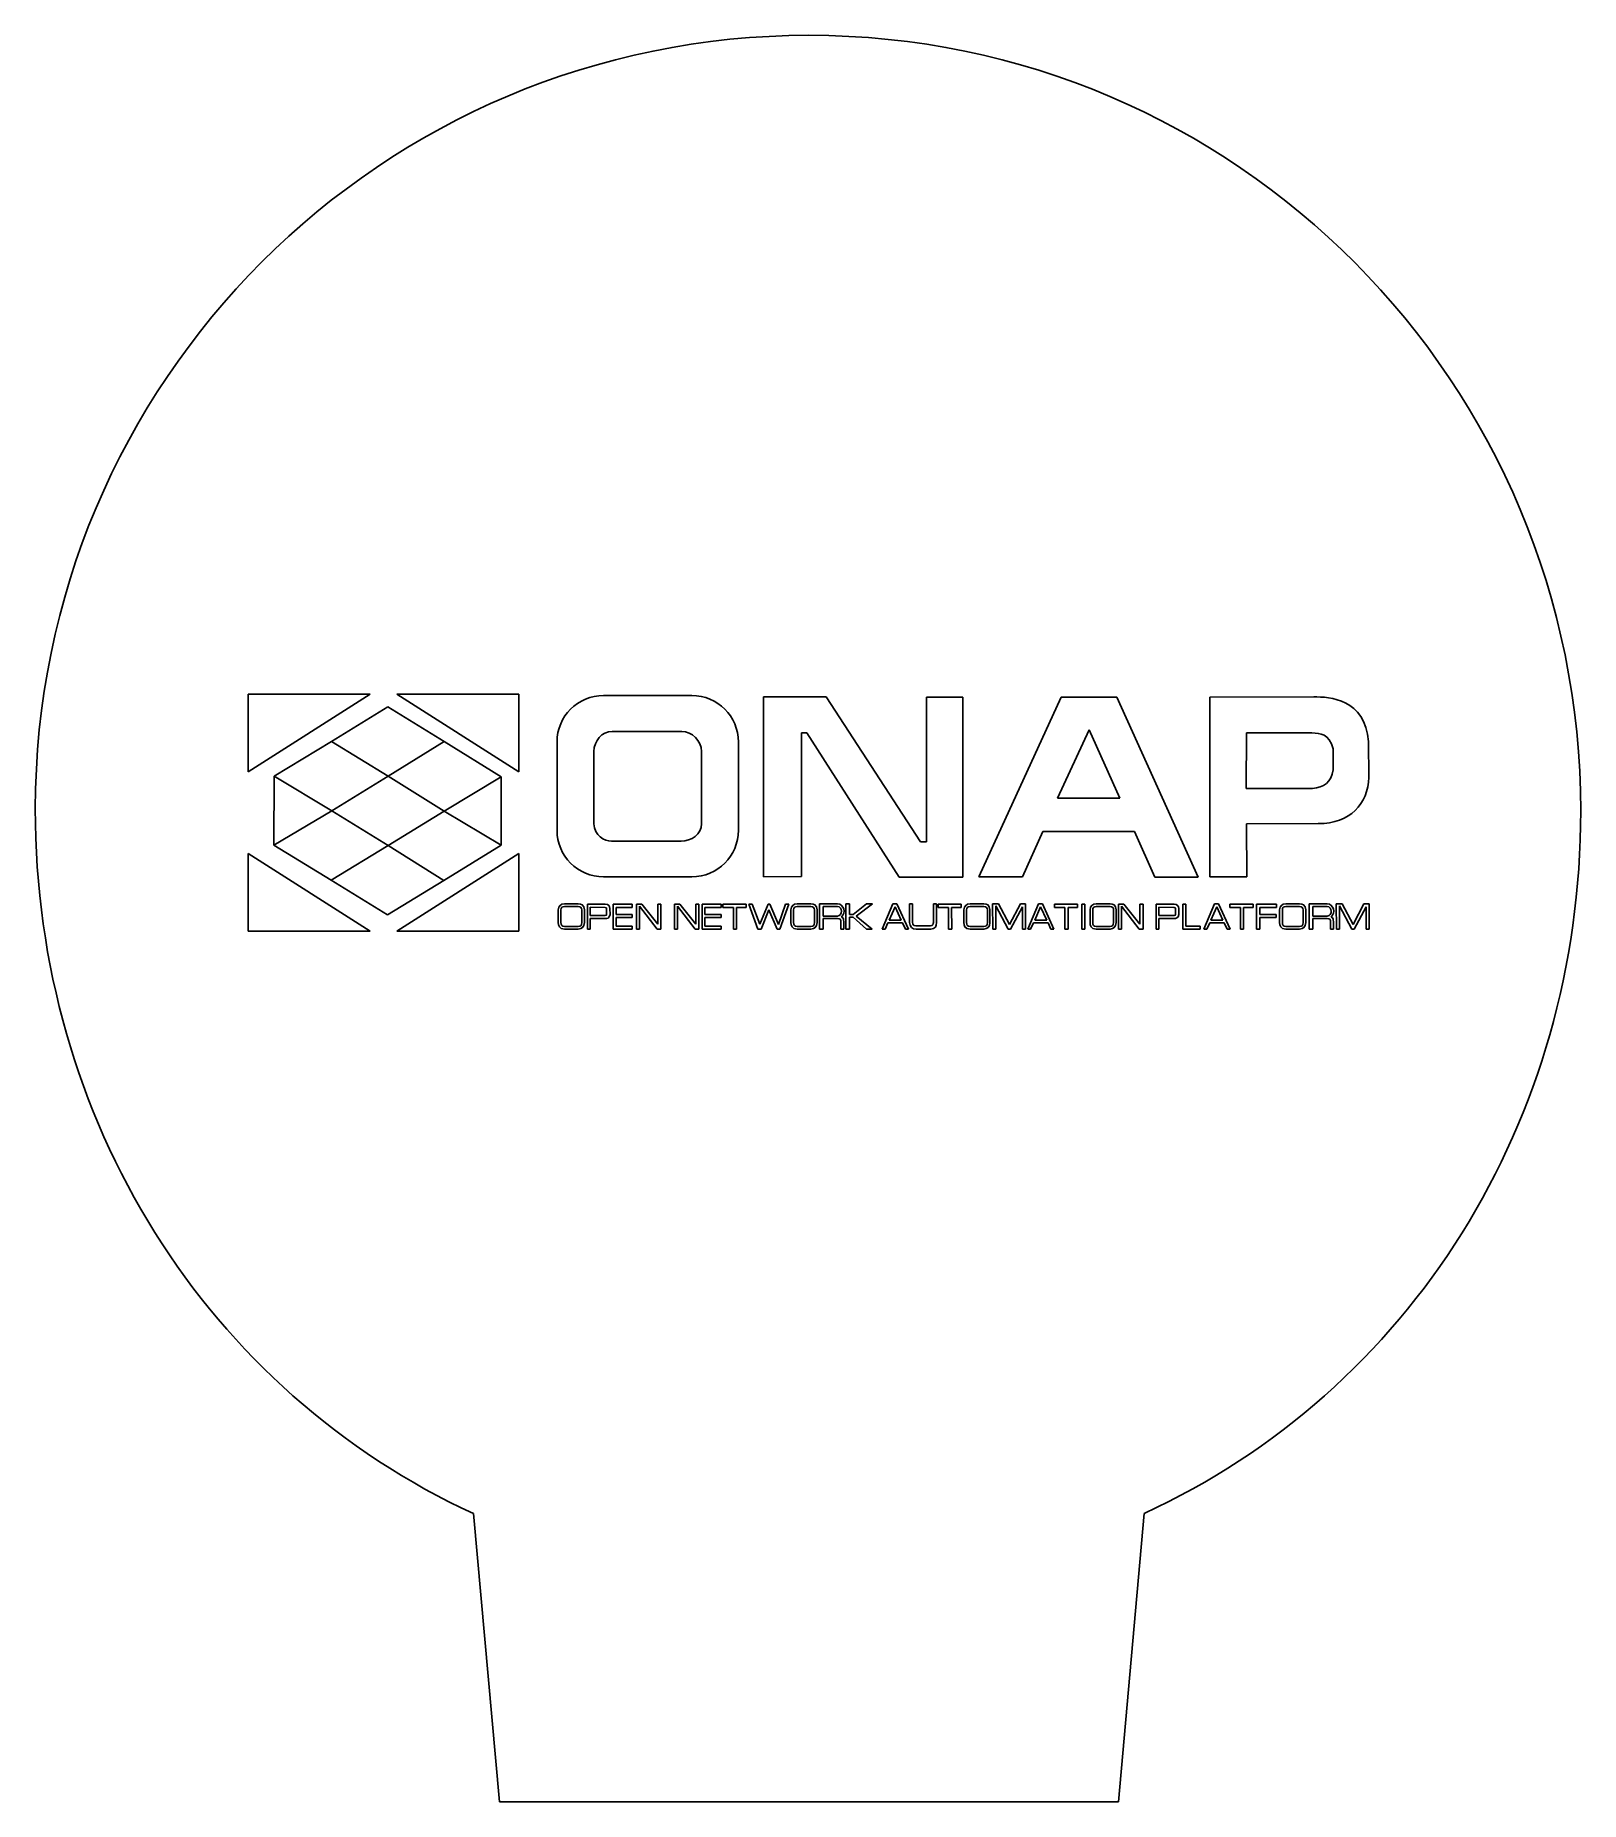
# Model space of a CAD drawing. Extents: x 10 to 160, y 10 to 181.
import ezdxf

# ---------------------------------------------------------------- set-up
doc = ezdxf.new("R2010")
doc.units = 0
doc.layers.add('Calque_1', color=7, linetype='CONTINUOUS')

msp = doc.modelspace()

# ---------------------------------------------------------------- linework, layer by layer
at = {"layer": 'Calque_1', "color": 5}
for p, q in [((30.712794, 117.401389), (30.712794, 109.866124)), ((30.712794, 109.866124), (42.542325, 117.401389)), ((42.542325, 117.401389), (30.712794, 117.401389)), ((30.712794, 117.401389), (30.712794, 117.401389)), ((45.106884, 117.401389), (56.936417, 109.866124)), ((56.936417, 117.401389), (45.106884, 117.401389)), ((45.106884, 117.401389), (45.106884, 117.401389)), ((56.936417, 109.866124), (56.936417, 117.401389)), ((33.217471, 102.764306), (38.81832, 106.091816)), ((38.81832, 106.091816), (44.276939, 102.720858)), ((44.276939, 102.720858), (49.693734, 106.077728)), ((49.693734, 106.077728), (55.229574, 102.783607)), ((38.768943, 99.364988), (33.217471, 102.764306)), ((44.276939, 102.720858), (38.768943, 99.364988)), ((49.68483, 99.356247), (44.276939, 102.720858)), ((55.229574, 102.783607), (49.68483, 99.356247)), ((30.712794, 101.960303), (30.712794, 94.424981)), ((42.540792, 94.424981), (30.712794, 101.960303)), ((30.712794, 101.960303), (30.712794, 101.960303)), ((56.936417, 101.960303), (45.108419, 94.424981)), ((56.936417, 94.424981), (56.936417, 101.960303)), ((56.936417, 101.960303), (56.936417, 101.960303)), ((30.712794, 94.424981), (42.540792, 94.424981)), ((45.108419, 94.424981), (56.936417, 94.424981))]:
    msp.add_line(p, q, dxfattribs=at)
at = {"layer": 'Calque_1', "color": 2}
for p, q in [((65.156622, 117.271595), (73.698278, 117.271595)), ((72.723604, 113.795501), (65.987462, 113.795501)), ((33.230947, 109.445545), (38.79138, 112.810105)), ((38.79138, 112.810105), (44.292641, 109.445545)), ((44.292641, 109.445545), (49.707255, 112.818786)), ((49.707255, 112.818786), (55.229568, 109.389608)), ((60.642731, 104.216066), (60.642731, 112.757708)), ((64.219125, 111.854927), (64.219125, 104.841036)), ((74.635766, 104.841036), (74.635766, 111.854927)), ((78.21216, 112.757708), (78.21216, 104.216066)), ((38.81832, 106.091816), (33.230947, 109.445545)), ((44.292641, 109.445545), (38.81832, 106.091816)), ((49.693734, 106.077739), (44.292641, 109.445545)), ((55.229568, 109.389608), (49.693734, 106.077739)), ((65.920493, 103.157041), (72.656635, 103.157041)), ((73.698278, 99.702229), (65.156622, 99.702229))]:
    msp.add_line(p, q, dxfattribs=at)
at = {"layer": 'Calque_1', "color": 7}
for p, q in [((80.642711, 99.702178), (80.642711, 117.132671)), ((80.642711, 117.132671), (86.719085, 117.132671)), ((86.719085, 117.132671), (95.851015, 103.10496)), ((96.441297, 103.10496), (96.441297, 117.097967)), ((96.441297, 117.097967), (99.948232, 117.097967)), ((99.948232, 117.097967), (99.948232, 99.66742)), ((101.50488, 99.711582), (109.484372, 117.119142)), ((109.484372, 117.119142), (114.861329, 117.119142)), ((114.861329, 117.119142), (122.742616, 99.66247)), ((123.872021, 117.119142), (133.962984, 117.135087)), ((123.872021, 99.711582), (123.872021, 117.119142)), ((84.844097, 113.66048), (84.323261, 113.66048)), ((84.323261, 113.66048), (84.323261, 99.73688)), ((93.802412, 99.66742), (84.844097, 113.66048)), ((112.209684, 113.95186), (109.140642, 107.322779)), ((115.180511, 107.322779), (112.209684, 113.95186)), ((127.407549, 108.25575), (127.432102, 113.657235)), ((127.432102, 113.657235), (133.766591, 113.657235)), ((135.828984, 112.085914), (135.828984, 110.072634)), ((139.241756, 112.797851), (139.290851, 109.336003)), ((133.840254, 108.25575), (127.407549, 108.25575)), ((109.140642, 107.322779), (115.180511, 107.322779)), ((134.380458, 104.857252), (127.432102, 104.842915)), ((127.432102, 104.842915), (127.4812, 99.686902)), ((38.768943, 99.364988), (44.276939, 102.720858)), ((44.276939, 102.720858), (49.68483, 99.356247)), ((95.851015, 103.10496), (96.441297, 103.10496)), ((107.692057, 104.106403), (105.752432, 99.711582)), ((116.579991, 104.106403), (107.692057, 104.106403)), ((118.568718, 99.66247), (116.579991, 104.106403)), ((44.223525, 96.014564), (38.768943, 99.364988)), ((49.68483, 99.356247), (44.223525, 96.014564)), ((84.323261, 99.73688), (80.642711, 99.702178)), ((99.948232, 99.66742), (93.802412, 99.66742)), ((105.752432, 99.711582), (101.50488, 99.711582)), ((122.742616, 99.66247), (118.568718, 99.66247)), ((127.4812, 99.686902), (123.872021, 99.711582)), ((60.761567, 95.26127), (60.761567, 96.489081)), ((61.026342, 96.489081), (61.026342, 95.26127)), ((61.364653, 97.084643), (62.703419, 97.084643)), ((62.703419, 96.820111), (61.364653, 96.820111)), ((63.045893, 95.26127), (63.045893, 96.489081)), ((63.289267, 96.489081), (63.289267, 95.26127)), ((63.589157, 94.638208), (63.593701, 97.046309)), ((63.593701, 97.046309), (65.314728, 97.046309)), ((65.314534, 96.740307), (63.856176, 96.751285)), ((63.856176, 96.751285), (63.856176, 95.951736)), ((63.856176, 95.951736), (65.314534, 95.951758)), ((65.446679, 96.06588), (65.446679, 96.645438)), ((65.767503, 96.645438), (65.776788, 96.06588)), ((67.930059, 97.046862), (66.076754, 97.046862)), ((66.076754, 97.046862), (66.076754, 94.638208)), ((66.365388, 96.064997), (66.365388, 96.742124)), ((66.365388, 96.742124), (67.930059, 96.742124)), ((67.930059, 96.064997), (66.365388, 96.064997)), ((67.930059, 96.742124), (67.930059, 97.046862)), ((67.930059, 95.75685), (67.930059, 96.064997)), ((68.859448, 97.046862), (68.330044, 97.046862)), ((68.330044, 97.046862), (68.330137, 94.638208)), ((68.623239, 94.638208), (68.623239, 96.851237)), ((68.623239, 96.851237), (70.338826, 94.638208)), ((70.397136, 95.117233), (68.859448, 97.046862)), ((70.71325, 97.046862), (70.397136, 97.046862)), ((70.397136, 97.046862), (70.397136, 95.117233)), ((70.71325, 94.638208), (70.71325, 97.046862)), ((72.538748, 97.046862), (72.009327, 97.046862)), ((72.009327, 97.046862), (72.009437, 94.638208)), ((72.302525, 94.638208), (72.302525, 96.851237)), ((72.302525, 96.851237), (74.018123, 94.638208)), ((74.076436, 95.117233), (72.538748, 97.046862)), ((74.39255, 97.046862), (74.076436, 97.046862)), ((74.076436, 97.046862), (74.076436, 95.117233)), ((74.39255, 94.638208), (74.39255, 97.046862)), ((76.541145, 97.046862), (74.687851, 97.046862)), ((74.687851, 97.046862), (74.687851, 94.638208)), ((74.976476, 96.064997), (74.976476, 96.742124)), ((74.976476, 96.742124), (76.541145, 96.742124)), ((76.541145, 96.064997), (74.976476, 96.064997)), ((76.541145, 96.742124), (76.541145, 97.046862)), ((76.541145, 95.75685), (76.541145, 96.064997)), ((76.705344, 96.742838), (76.705344, 97.046862)), ((76.705344, 97.046862), (78.954816, 97.046862)), ((77.727279, 96.742838), (76.705344, 96.742838)), ((77.727279, 94.638208), (77.727279, 96.742838)), ((78.954816, 96.742838), (78.020562, 96.742838)), ((78.020562, 96.742838), (78.042039, 94.638208)), ((78.954816, 97.046862), (78.954816, 96.742838)), ((80.107257, 94.638208), (79.208619, 97.046862)), ((79.208619, 97.046862), (79.554538, 97.046862)), ((79.554538, 97.046862), (80.286942, 95.119756)), ((80.286942, 95.119756), (81.082871, 97.068311)), ((81.177934, 96.494059), (80.425547, 94.638406)), ((81.082871, 97.068311), (81.26997, 97.055639)), ((81.953645, 94.638406), (81.177934, 96.494059)), ((81.26997, 97.055639), (82.100172, 95.094167)), ((82.100172, 95.094167), (82.784177, 97.047063)), ((83.10122, 97.047063), (82.234439, 94.638406)), ((82.784177, 97.047063), (83.10122, 97.047063)), ((83.302461, 95.26127), (83.302461, 96.489081)), ((83.567239, 96.489081), (83.567239, 95.26127)), ((83.905558, 97.084643), (85.244316, 97.084643)), ((85.244316, 96.820111), (83.905558, 96.820111)), ((85.586784, 95.26127), (85.586784, 96.489081)), ((85.830159, 96.489081), (85.830159, 95.26127)), ((86.07007, 97.083879), (87.820277, 97.083879)), ((86.070087, 94.638208), (86.07007, 97.083879)), ((87.820774, 96.821209), (86.428236, 96.820926)), ((86.428236, 96.820926), (86.428236, 95.903738)), ((86.428236, 95.903738), (87.820774, 95.903577)), ((88.615582, 94.638208), (88.615582, 97.083879)), ((88.615582, 97.083879), (88.973753, 97.083879)), ((88.973753, 97.083879), (88.973753, 96.062745)), ((88.973753, 96.062745), (89.321857, 96.062745)), ((89.321857, 96.062745), (90.622854, 97.084753)), ((91.194342, 97.084753), (89.607777, 95.897205)), ((89.607777, 95.897205), (91.171147, 94.639089)), ((90.622854, 97.084753), (91.194342, 97.084753)), ((92.146699, 94.638208), (93.18612, 97.072988)), ((93.387926, 96.788705), (92.824531, 95.516512)), ((93.18612, 97.072988), (93.571977, 97.072988)), ((93.991314, 95.516512), (93.387926, 96.788705)), ((93.571977, 97.072988), (94.679711, 94.638208)), ((94.803982, 97.072161), (95.089297, 97.072161)), ((94.803982, 95.266988), (94.803982, 97.072161)), ((95.089297, 97.072161), (95.089297, 95.275734)), ((97.115777, 95.275734), (97.115777, 97.072161)), ((97.115777, 97.072161), (97.416552, 97.072161)), ((97.416552, 97.072161), (97.416552, 95.260554)), ((97.553704, 96.742838), (97.553704, 97.046862)), ((97.553704, 97.046862), (99.80317, 97.046862)), ((98.575625, 96.742838), (97.553704, 96.742838)), ((98.575625, 94.638208), (98.575625, 96.742838)), ((99.80317, 96.742838), (98.868916, 96.742838)), ((98.868916, 96.742838), (98.890393, 94.638208)), ((99.80317, 97.046862), (99.80317, 96.742838)), ((100.053913, 95.26127), (100.053913, 96.489081)), ((100.318697, 96.489081), (100.318697, 95.26127)), ((100.656997, 97.084643), (101.995763, 97.084643)), ((101.995763, 96.820111), (100.656997, 96.820111)), ((102.338243, 95.26127), (102.338243, 96.489081)), ((102.581617, 96.489081), (102.581617, 95.26127)), ((102.871058, 94.638208), (102.845235, 97.083879)), ((102.845235, 97.083879), (103.414401, 97.083879)), ((104.359961, 94.638208), (103.164682, 96.900894)), ((103.164682, 96.900894), (103.164682, 94.638208)), ((103.414401, 97.083879), (104.476443, 95.085223)), ((104.476443, 95.085223), (105.534866, 97.083879)), ((105.731643, 96.801961), (104.57134, 94.638208)), ((105.534866, 97.083879), (106.025323, 97.083879)), ((105.731643, 94.638208), (105.731643, 96.801961)), ((106.025323, 97.083879), (106.025323, 94.638208)), ((106.243936, 94.638208), (107.283349, 97.072988)), ((107.485169, 96.788705), (106.921763, 95.516512)), ((107.283349, 97.072988), (107.669217, 97.072988)), ((108.088546, 95.516512), (107.485169, 96.788705)), ((107.669217, 97.072988), (108.776948, 94.638208)), ((108.830443, 96.742838), (108.830443, 97.046862)), ((108.830443, 97.046862), (111.079912, 97.046862)), ((109.852367, 96.742838), (108.830443, 96.742838)), ((109.852367, 94.638208), (109.852367, 96.742838)), ((111.079912, 96.742838), (110.145641, 96.742838)), ((110.145641, 96.742838), (110.167118, 94.638208)), ((111.079912, 97.046862), (111.079912, 96.742838)), ((111.470779, 94.638208), (111.470496, 97.046862)), ((111.470496, 97.046862), (111.768503, 97.046862)), ((111.768503, 97.046862), (111.768786, 94.638208)), ((112.27812, 95.26127), (112.27812, 96.489081)), ((112.542896, 96.489081), (112.542896, 95.26127)), ((112.881207, 97.084643), (114.219976, 97.084643)), ((114.219976, 96.820111), (112.881207, 96.820111)), ((114.562455, 95.26127), (114.562455, 96.489081)), ((114.805816, 96.489081), (114.805816, 95.26127)), ((115.561779, 97.046862), (115.032375, 97.046862)), ((115.032375, 97.046862), (115.032474, 94.638208)), ((115.325567, 94.638208), (115.325567, 96.851237)), ((115.325567, 96.851237), (117.041168, 94.638208)), ((117.099472, 95.117233), (115.561779, 97.046862)), ((117.415584, 97.046862), (117.099472, 97.046862)), ((117.099472, 97.046862), (117.099472, 95.117233)), ((117.415584, 94.638208), (117.415584, 97.046862)), ((118.689557, 94.638485), (118.694101, 97.046588)), ((118.694101, 97.046588), (120.415132, 97.046588)), ((120.41494, 96.740578), (118.956585, 96.751556)), ((118.956585, 96.751556), (118.956585, 95.952009)), ((118.956585, 95.952009), (120.41494, 95.952035)), ((120.547085, 96.066148), (120.547085, 96.645712)), ((120.867912, 96.645712), (120.877254, 96.066148)), ((121.260275, 94.638208), (121.260275, 97.046862)), ((121.260275, 97.046862), (121.545533, 97.046862)), ((121.545533, 97.046862), (121.545533, 94.919954)), ((123.313718, 94.638208), (124.353137, 97.072988)), ((124.554951, 96.788705), (123.991548, 95.516512)), ((124.353137, 97.072988), (124.738999, 97.072988)), ((125.158325, 95.516512), (124.554951, 96.788705)), ((124.738999, 97.072988), (125.846724, 94.638208)), ((125.819995, 96.742838), (125.819995, 97.046862)), ((125.819995, 97.046862), (128.069464, 97.046862)), ((126.841922, 96.742838), (125.819995, 96.742838)), ((126.841922, 94.638208), (126.841922, 96.742838)), ((128.069464, 96.742838), (127.135204, 96.742838)), ((127.135204, 96.742838), (127.156681, 94.638208)), ((128.069464, 97.046862), (128.069464, 96.742838)), ((128.392157, 94.638208), (128.392157, 97.046862)), ((128.392157, 97.046862), (130.342674, 97.046862)), ((130.342674, 96.742838), (128.720255, 96.742838)), ((128.720255, 96.742838), (128.720255, 96.064667)), ((128.720255, 96.064667), (130.299813, 96.064667)), ((130.299813, 96.064667), (130.299813, 95.756799)), ((130.342674, 97.046862), (130.342674, 96.742838)), ((130.646156, 95.26127), (130.646156, 96.489081)), ((130.910925, 96.489081), (130.910925, 95.26127)), ((131.249239, 97.084643), (132.588006, 97.084643)), ((132.588006, 96.820111), (131.249239, 96.820111)), ((132.930488, 95.26127), (132.930488, 96.489081)), ((133.173854, 96.489081), (133.173854, 95.26127)), ((133.513387, 97.083879), (135.263608, 97.083879)), ((133.513415, 94.638208), (133.513387, 97.083879)), ((135.26411, 96.821209), (133.871558, 96.820926)), ((133.871558, 96.820926), (133.871558, 95.903738)), ((133.871558, 95.903738), (135.26411, 95.903577)), ((136.15622, 94.638208), (136.130397, 97.083879)), ((136.130397, 97.083879), (136.699563, 97.083879)), ((137.64512, 94.638208), (136.44985, 96.900894)), ((136.44985, 96.900894), (136.44985, 94.638208)), ((136.699563, 97.083879), (137.761605, 95.085223)), ((137.761605, 95.085223), (138.820031, 97.083879)), ((139.016802, 96.801961), (137.856505, 94.638208)), ((138.820031, 97.083879), (139.310483, 97.083879)), ((139.016802, 94.638208), (139.016802, 96.801961)), ((139.310483, 97.083879), (139.310483, 94.638208)), ((61.364653, 94.894932), (62.703419, 94.894932)), ((62.703419, 94.637542), (61.364653, 94.637542)), ((63.85637, 94.637658), (63.589157, 94.638208)), ((64.606966, 95.655049), (63.85637, 95.655049)), ((63.85637, 95.655049), (63.85637, 94.637658)), ((65.314723, 95.655049), (64.606966, 95.655049)), ((66.076754, 94.638208), (67.930059, 94.638208)), ((66.365388, 94.923527), (66.365388, 95.75685)), ((66.365388, 95.75685), (67.930059, 95.75685)), ((67.930059, 94.923527), (66.365388, 94.923527)), ((67.930059, 94.638208), (67.930059, 94.923527)), ((68.330137, 94.638208), (68.623239, 94.638208)), ((70.338826, 94.638208), (70.71325, 94.638208)), ((72.009437, 94.638208), (72.302525, 94.638208)), ((74.018123, 94.638208), (74.39255, 94.638208)), ((74.687851, 94.638208), (76.541145, 94.638208)), ((74.976476, 94.923527), (74.976476, 95.75685)), ((74.976476, 95.75685), (76.541145, 95.75685)), ((76.541145, 94.923527), (74.976476, 94.923527)), ((76.541145, 94.638208), (76.541145, 94.923527)), ((78.042039, 94.638208), (77.727279, 94.638208)), ((80.425547, 94.638406), (80.107257, 94.638208)), ((82.234439, 94.638406), (81.953645, 94.638406)), ((83.905558, 94.894932), (85.244316, 94.894932)), ((85.244316, 94.637542), (83.905558, 94.637542)), ((86.428247, 94.638208), (86.070087, 94.638208)), ((87.820794, 95.653068), (86.428247, 95.653068)), ((86.428247, 95.653068), (86.428247, 94.638208)), ((88.141804, 94.638208), (88.141804, 95.330508)), ((88.413198, 94.638208), (88.141804, 94.638208)), ((88.413186, 95.331445), (88.413198, 94.638208)), ((88.97375, 94.638939), (88.615582, 94.638208)), ((89.322309, 95.786108), (88.97375, 95.792176)), ((88.97375, 95.792176), (88.97375, 94.638939)), ((90.629765, 94.639089), (89.322309, 95.786108)), ((91.171147, 94.639089), (90.629765, 94.639089)), ((92.428201, 94.637325), (92.146699, 94.638208)), ((92.703955, 95.254009), (92.428201, 94.637325)), ((94.119274, 95.254009), (92.703955, 95.254009)), ((92.824531, 95.516512), (93.991314, 95.516512)), ((94.400601, 94.638208), (94.119274, 95.254009)), ((94.679711, 94.638208), (94.400601, 94.638208)), ((95.393126, 94.93849), (96.811956, 94.93849)), ((96.846892, 94.638208), (95.441733, 94.638208)), ((98.890393, 94.638208), (98.575625, 94.638208)), ((100.656997, 94.894932), (101.995763, 94.894932)), ((101.995763, 94.637542), (100.656997, 94.637542)), ((103.164682, 94.638208), (102.871058, 94.638208)), ((104.57134, 94.638208), (104.359961, 94.638208)), ((106.025323, 94.638208), (105.731643, 94.638208)), ((106.525438, 94.637325), (106.243936, 94.638208)), ((106.801192, 95.254009), (106.525438, 94.637325)), ((108.216511, 95.254009), (106.801192, 95.254009)), ((106.921763, 95.516512), (108.088546, 95.516512)), ((108.497833, 94.638208), (108.216511, 95.254009)), ((108.776948, 94.638208), (108.497833, 94.638208)), ((110.167118, 94.638208), (109.852367, 94.638208)), ((111.768786, 94.638208), (111.470779, 94.638208)), ((112.881207, 94.894932), (114.219976, 94.894932)), ((114.219976, 94.637542), (112.881207, 94.637542)), ((115.032474, 94.638208), (115.325567, 94.638208)), ((117.041168, 94.638208), (117.415584, 94.638208)), ((118.95683, 94.637932), (118.689557, 94.638485)), ((119.707434, 95.655323), (118.95683, 95.655323)), ((118.95683, 95.655323), (118.95683, 94.637932)), ((120.41518, 95.655323), (119.707434, 95.655323)), ((122.951418, 94.638208), (121.260275, 94.638208)), ((121.545533, 94.919954), (122.951418, 94.919954)), ((122.951418, 94.919954), (122.951418, 94.638208)), ((123.595226, 94.637325), (123.313718, 94.638208)), ((123.87098, 95.254009), (123.595226, 94.637325)), ((125.286293, 95.254009), (123.87098, 95.254009)), ((123.991548, 95.516512), (125.158325, 95.516512)), ((125.567621, 94.638208), (125.286293, 95.254009)), ((125.846724, 94.638208), (125.567621, 94.638208)), ((127.156681, 94.638208), (126.841922, 94.638208)), ((128.720255, 94.638208), (128.392157, 94.638208)), ((130.299813, 95.756799), (128.720255, 95.756799)), ((128.720255, 95.756799), (128.720255, 94.638208)), ((131.249239, 94.894932), (132.588006, 94.894932)), ((132.588006, 94.637542), (131.249239, 94.637542)), ((133.871572, 94.638208), (133.513415, 94.638208)), ((135.26411, 95.653068), (133.871572, 95.653068)), ((133.871572, 95.653068), (133.871572, 94.638208)), ((135.585129, 94.638208), (135.585129, 95.330508)), ((135.85652, 94.638208), (135.585129, 94.638208)), ((135.856512, 95.331445), (135.85652, 94.638208)), ((136.44985, 94.638208), (136.15622, 94.638208)), ((137.856505, 94.638208), (137.64512, 94.638208)), ((139.310483, 94.638208), (139.016802, 94.638208))]:
    msp.add_line(p, q, dxfattribs=at)
at = {"layer": 'Calque_1', "color": 1}
for p, q in [((38.79138, 112.810105), (44.263914, 116.166961)), ((44.263914, 116.166961), (49.707255, 112.818786)), ((44.292641, 109.445545), (38.79138, 112.810105)), ((49.707255, 112.818786), (44.292641, 109.445545)), ((55.06337, 10.100001), (52.564369, 38.00286)), ((117.53537, 38.01604), (115.036369, 10.100001)), ((115.036369, 10.100001), (55.06337, 10.100001))]:
    msp.add_line(p, q, dxfattribs=at)
at = {"layer": 'Calque_1', "color": 3}
for p, q in [((33.217471, 102.764306), (33.230947, 109.445545)), ((33.230947, 109.445545), (38.81832, 106.091816)), ((38.81832, 106.091816), (44.292641, 109.445545)), ((44.292641, 109.445545), (49.693734, 106.077739)), ((49.693734, 106.077728), (55.229568, 109.389606)), ((55.229568, 109.389606), (55.229574, 102.783607)), ((38.81832, 106.091816), (33.217471, 102.764306)), ((44.276939, 102.720858), (38.81832, 106.091816)), ((49.693734, 106.077739), (44.276939, 102.720858)), ((55.229574, 102.783607), (49.693734, 106.077728))]:
    msp.add_line(p, q, dxfattribs=at)
at = {"layer": 'Calque_1', "color": 1}
for points in [[(10.1, 106.27786), (10.100003, 147.671599), (43.656258, 181.227858), (85.049998, 181.227858)], [(85.049998, 181.227858), (126.443743, 181.227861), (159.812908, 147.484514), (159.812911, 106.090772)], [(52.564369, 38.00286), (26.807755, 49.862713), (10.1, 76.056407), (10.1, 106.27786)], [(159.812911, 106.090772), (159.812911, 75.92317), (143.250615, 49.918424), (117.53537, 38.01604)]]:
    msp.add_open_spline(points, degree=3, dxfattribs=at)
at = {"layer": 'Calque_1', "color": 2}
for points in [[(60.642731, 112.757708), (60.642731, 115.258428), (62.65593, 117.271595), (65.156622, 117.271595)], [(73.698278, 117.271595), (76.198964, 117.271595), (78.21216, 115.258428), (78.21216, 112.757708)], [(65.987462, 113.795501), (64.987204, 113.795501), (64.219125, 112.855218), (64.219125, 111.854927)], [(74.635766, 111.854927), (74.635766, 112.855218), (73.723864, 113.795501), (72.723604, 113.795501)], [(64.219125, 104.841036), (64.219125, 103.681159), (65.246036, 103.157041), (65.920493, 103.157041)], [(72.656635, 103.157041), (73.656896, 103.157041), (74.635766, 103.840761), (74.635766, 104.841036)], [(65.156622, 99.702229), (62.65593, 99.702229), (60.642731, 101.715399), (60.642731, 104.216066)], [(78.21216, 104.216066), (78.21216, 101.715399), (76.198964, 99.702229), (73.698278, 99.702229)]]:
    msp.add_open_spline(points, degree=3, dxfattribs=at)
at = {"layer": 'Calque_1', "color": 7}
for points in [[(133.962984, 117.135087), (135.466111, 117.140591), (138.960442, 116.95442), (139.241756, 112.797851)], [(133.766591, 113.657235), (134.587717, 113.572653), (135.450732, 113.625888), (135.828984, 112.085914)], [(135.828984, 110.072634), (135.667496, 108.85813), (134.91657, 108.359367), (133.840254, 108.25575)], [(139.290851, 109.336003), (139.203326, 106.778632), (137.518896, 104.856425), (134.380458, 104.857252)], [(60.761567, 96.489081), (60.803976, 96.880159), (60.998176, 97.087006), (61.364653, 97.084643)], [(61.364653, 96.820111), (61.161879, 96.819829), (61.021558, 96.743115), (61.026342, 96.489081)], [(62.703419, 97.084643), (62.985297, 97.067004), (63.256877, 97.028213), (63.289267, 96.489081)], [(63.045893, 96.489081), (63.035536, 96.703296), (62.944719, 96.836937), (62.703419, 96.820111)], [(65.446679, 96.645438), (65.446679, 96.645438), (65.437196, 96.743609), (65.314534, 96.740307)], [(65.314534, 95.951758), (65.421645, 95.93364), (65.442609, 95.992415), (65.446679, 96.06588)], [(65.776788, 96.06588), (65.713221, 95.665114), (65.513831, 95.660491), (65.314723, 95.655049)], [(65.314728, 97.046309), (65.647096, 97.035839), (65.758176, 96.875158), (65.767503, 96.645438)], [(83.302461, 96.489081), (83.34487, 96.880159), (83.539079, 97.087006), (83.905558, 97.084643)], [(83.905558, 96.820111), (83.702782, 96.819829), (83.562461, 96.743115), (83.567239, 96.489081)], [(85.244316, 97.084643), (85.526191, 97.067004), (85.797771, 97.028213), (85.830159, 96.489081)], [(85.586784, 96.489081), (85.576427, 96.703296), (85.485613, 96.836937), (85.244316, 96.820111)], [(87.820277, 97.083879), (88.425957, 97.071207), (88.681509, 96.199298), (88.193203, 95.8064)], [(87.820774, 95.903577), (88.345876, 95.937656), (88.318046, 96.805921), (87.820774, 96.821209)], [(100.053913, 96.489081), (100.09632, 96.880159), (100.290534, 97.087006), (100.656997, 97.084643)], [(100.656997, 96.820111), (100.454231, 96.819829), (100.313913, 96.743115), (100.318697, 96.489081)], [(101.995763, 97.084643), (102.277649, 97.067004), (102.549223, 97.028213), (102.581617, 96.489081)], [(102.338243, 96.489081), (102.327885, 96.703296), (102.237066, 96.836937), (101.995763, 96.820111)], [(112.27812, 96.489081), (112.320527, 96.880159), (112.514738, 97.087006), (112.881207, 97.084643)], [(112.881207, 96.820111), (112.678427, 96.819829), (112.538112, 96.743115), (112.542896, 96.489081)], [(114.219976, 97.084643), (114.501859, 97.067004), (114.773433, 97.028213), (114.805816, 96.489081)], [(114.562455, 96.489081), (114.552098, 96.703296), (114.461273, 96.836937), (114.219976, 96.820111)], [(120.547085, 96.645712), (120.547085, 96.645712), (120.53763, 96.743877), (120.41494, 96.740578)], [(120.41494, 95.952035), (120.522057, 95.933916), (120.543018, 95.992695), (120.547085, 96.066148)], [(120.415132, 97.046588), (120.747491, 97.036118), (120.858585, 96.875438), (120.867912, 96.645712)], [(120.877254, 96.066148), (120.813675, 95.665384), (120.614296, 95.660767), (120.41518, 95.655323)], [(130.646156, 96.489081), (130.688563, 96.880159), (130.882768, 97.087006), (131.249239, 97.084643)], [(131.249239, 96.820111), (131.046466, 96.819829), (130.906147, 96.743115), (130.910925, 96.489081)], [(132.588006, 97.084643), (132.869895, 97.067004), (133.141469, 97.028213), (133.173854, 96.489081)], [(132.930488, 96.489081), (132.92013, 96.703296), (132.829311, 96.836937), (132.588006, 96.820111)], [(135.263608, 97.083879), (135.869282, 97.071207), (136.124837, 96.199298), (135.636528, 95.8064)], [(135.26411, 95.903577), (135.789204, 95.937656), (135.761366, 96.805921), (135.26411, 96.821209)], [(61.364653, 94.637542), (60.824976, 94.668892), (60.778949, 94.957518), (60.761567, 95.26127)], [(61.026342, 95.26127), (61.017706, 95.03985), (61.11875, 94.908129), (61.364653, 94.894932)], [(63.289267, 95.26127), (63.279841, 94.80111), (63.035318, 94.660041), (62.703419, 94.637542)], [(62.703419, 94.894932), (62.891518, 94.894932), (63.041479, 94.96082), (63.045893, 95.26127)], [(83.905558, 94.637542), (83.365879, 94.668892), (83.319846, 94.957518), (83.302461, 95.26127)], [(83.567239, 95.26127), (83.558603, 95.03985), (83.659647, 94.908129), (83.905558, 94.894932)], [(85.830159, 95.26127), (85.820733, 94.80111), (85.576212, 94.660041), (85.244316, 94.637542)], [(85.244316, 94.894932), (85.432417, 94.894932), (85.582373, 94.96082), (85.586784, 95.26127)], [(88.141804, 95.330508), (88.148324, 95.575302), (88.080963, 95.657138), (87.820794, 95.653068)], [(88.193203, 95.8064), (88.420293, 95.658129), (88.397365, 95.666321), (88.413186, 95.331445)], [(95.441733, 94.638208), (95.029488, 94.632705), (94.843953, 94.873539), (94.803982, 95.266988)], [(95.089297, 95.275734), (95.090144, 95.110028), (95.132251, 94.971047), (95.393126, 94.93849)], [(96.811956, 94.93849), (97.032755, 94.949469), (97.105828, 95.147148), (97.115777, 95.275734)], [(97.416552, 95.260554), (97.408227, 94.957743), (97.288581, 94.627535), (96.846892, 94.638208)], [(100.656997, 94.637542), (100.11732, 94.668892), (100.071301, 94.957518), (100.053913, 95.26127)], [(100.318697, 95.26127), (100.310061, 95.03985), (100.411102, 94.908129), (100.656997, 94.894932)], [(102.581617, 95.26127), (102.572191, 94.80111), (102.327665, 94.660041), (101.995763, 94.637542)], [(101.995763, 94.894932), (102.183864, 94.894932), (102.333834, 94.96082), (102.338243, 95.26127)], [(112.881207, 94.637542), (112.34153, 94.668892), (112.295497, 94.957518), (112.27812, 95.26127)], [(112.542896, 95.26127), (112.53426, 95.03985), (112.635312, 94.908129), (112.881207, 94.894932)], [(114.805816, 95.26127), (114.796389, 94.80111), (114.551866, 94.660041), (114.219976, 94.637542)], [(114.219976, 94.894932), (114.408069, 94.894932), (114.558041, 94.96082), (114.562455, 95.26127)], [(131.249239, 94.637542), (130.709566, 94.668892), (130.663532, 94.957518), (130.646156, 95.26127)], [(130.910925, 95.26127), (130.902289, 95.03985), (131.003342, 94.908129), (131.249239, 94.894932)], [(133.173854, 95.26127), (133.164428, 94.80111), (132.919905, 94.660041), (132.588006, 94.637542)], [(132.588006, 94.894932), (132.776101, 94.894932), (132.926071, 94.96082), (132.930488, 95.26127)], [(135.585129, 95.330508), (135.591649, 95.575302), (135.524285, 95.657138), (135.26411, 95.653068)], [(135.636528, 95.8064), (135.863629, 95.658129), (135.840693, 95.666321), (135.856512, 95.331445)]]:
    msp.add_open_spline(points, degree=3, dxfattribs=at)

doc.saveas('drawing.dxf')
